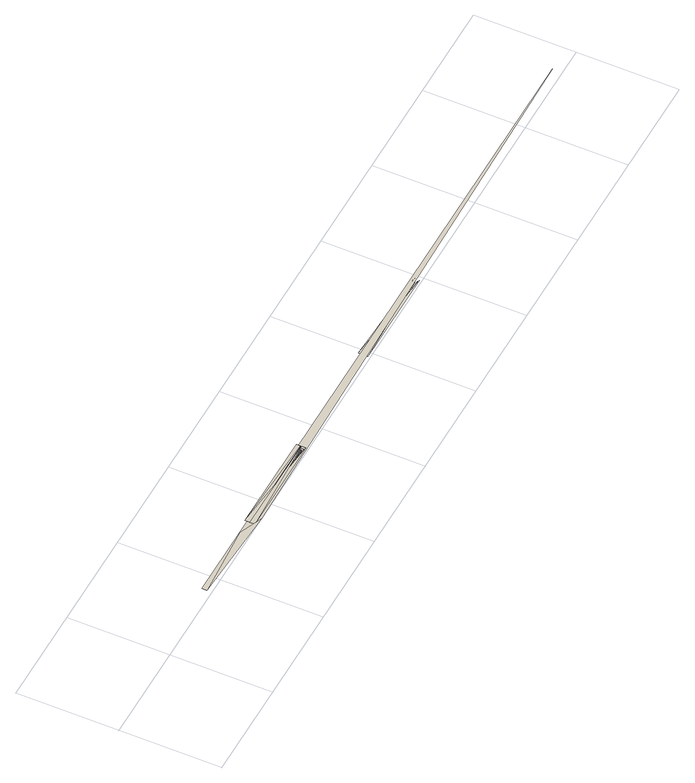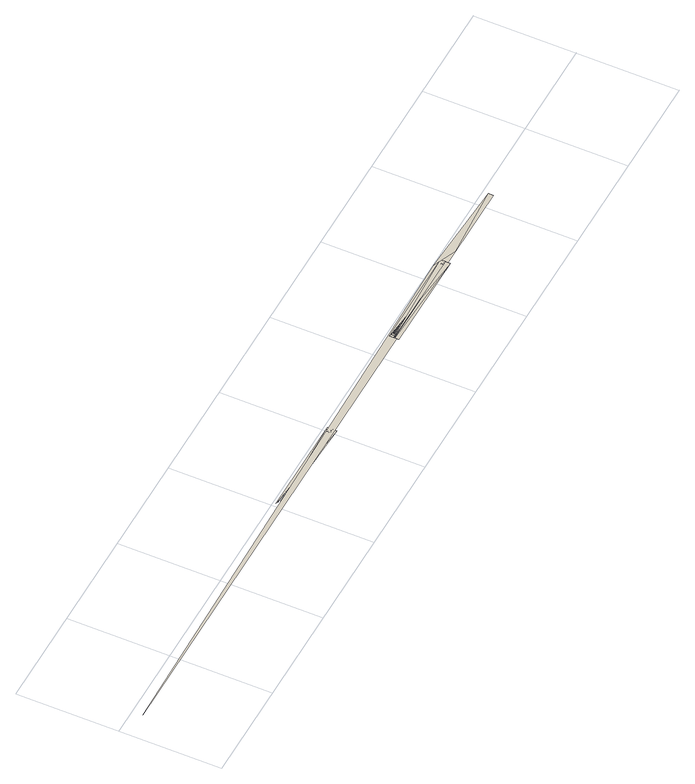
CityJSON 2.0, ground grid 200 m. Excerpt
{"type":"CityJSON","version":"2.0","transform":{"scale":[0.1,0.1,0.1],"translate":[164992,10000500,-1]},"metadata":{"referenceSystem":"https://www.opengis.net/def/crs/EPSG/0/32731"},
"CityObjects":{
"building1":{"type":"Building","attributes":{"properties":{"Pset_BuildingCommon":{"Reference":"Project Information","NumberOfStoreys":2},"Other":{"Category":"Project Information","Client Name":"Owner","Project Address":"Enter address here","Project Issue Date":"Issue Date","Project Name":"Project Name","Project Number":"Project Number","Project Status":"Project Status"}}},"geometry":[{"type":"MultiSurface","lod":"2.2","boundaries":[[[0,1,2]],[[3,2,1]],[[2,3,4]],[[3,1,5]],[[6,7,8]],[[6,8,9]],[[2,4,10]],[[4,3,10]],[[11,7,6]],[[9,12,6]],[[13,14,15]],[[8,7,11]],[[16,13,15]],[[17,18,19]],[[20,17,19]],[[9,8,21]],[[22,23,24]],[[25,26,17]],[[24,27,28]],[[11,13,7]],[[18,19,13]],[[22,24,28]],[[29,30,23]],[[30,24,23]],[[31,32,26]],[[33,29,23]],[[34,29,35]],[[33,35,29]],[[25,26,32]],[[36,34,35]],[[37,36,35]],[[31,32,36]],[[24,22,27]],[[22,30,23]],[[30,22,24]],[[33,23,30]],[[34,33,29]],[[29,33,30]],[[37,35,34]],[[33,34,35]],[[36,37,34]],[[16,15,14]],[[13,16,14]],[[37,31,36]],[[25,31,26]],[[25,20,17]],[[25,32,31]],[[18,13,16]],[[20,19,18]],[[17,20,18]],[[11,16,13]],[[8,11,21]],[[9,38,12]],[[9,21,38]],[[10,39,2]],[[21,11,12]],[[38,21,12]],[[39,40,2]],[[41,3,5]],[[42,43,44]],[[42,44,45]],[[10,3,41]],[[40,46,2]],[[47,43,42]],[[45,48,42]],[[49,50,51]],[[44,43,47]],[[52,49,51]],[[53,54,55]],[[56,53,55]],[[45,44,57]],[[58,53,59]],[[60,61,62]],[[47,49,43]],[[54,55,49]],[[60,62,63]],[[64,65,61]],[[65,62,61]],[[66,67,59]],[[68,64,61]],[[69,64,70]],[[68,70,64]],[[58,59,67]],[[71,69,70]],[[72,71,70]],[[66,67,71]]]}]}
},
"vertices":[
[1675,4,10],[1675,103,10],[1675,201,10],[3155,201,10],[3458,201,10],[3621,4,10],[3458,54,10],[3458,146,10],[3458,162,10],[3458,242,10],[5475,201,10],[5475,146,10],[5475,54,10],[3503,146,10],[5431,74,10],[3503,74,10],[5431,146,10],[3492,151,10],[5442,146,10],[3492,146,10],[5442,151,10],[5475,162,10],[5386,106,10],[3536,106,10],[3547,106,10],[5429,158,10],[3504,158,10],[5386,89,10],[3547,89,10],[3536,132,10],[5397,106,10],[5406,158,10],[3528,158,10],[5397,132,10],[5386,132,10],[3547,132,10],[3547,151,10],[5386,151,10],[5475,242,10],[7913,201,10],[9930,201,10],[15467,201,10],[7913,54,10],[7913,146,10],[7913,162,10],[7913,242,10],[13625,201,10],[9930,146,10],[9930,54,10],[7958,146,10],[9885,74,10],[7958,74,10],[9885,146,10],[7947,151,10],[9897,146,10],[7947,146,10],[9897,151,10],[9930,162,10],[9884,158,10],[7958,158,10],[9841,106,10],[7991,106,10],[8002,106,10],[8002,89,10],[7991,132,10],[9852,106,10],[9860,158,10],[7982,158,10],[9852,132,10],[9841,132,10],[8002,132,10],[8002,151,10],[9841,151,10]
]}
